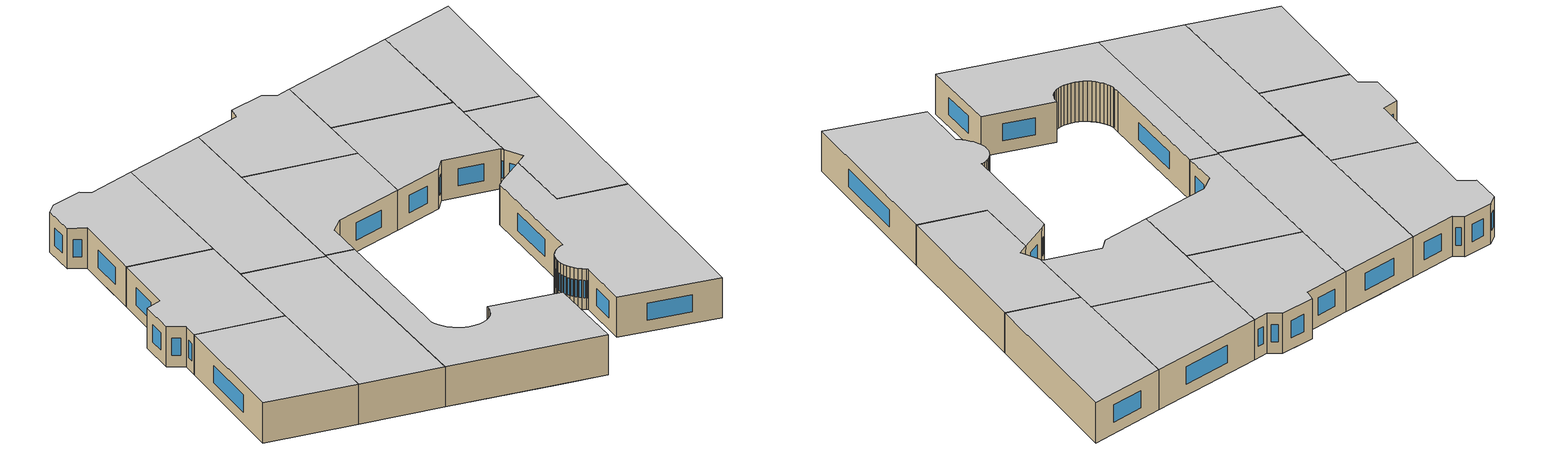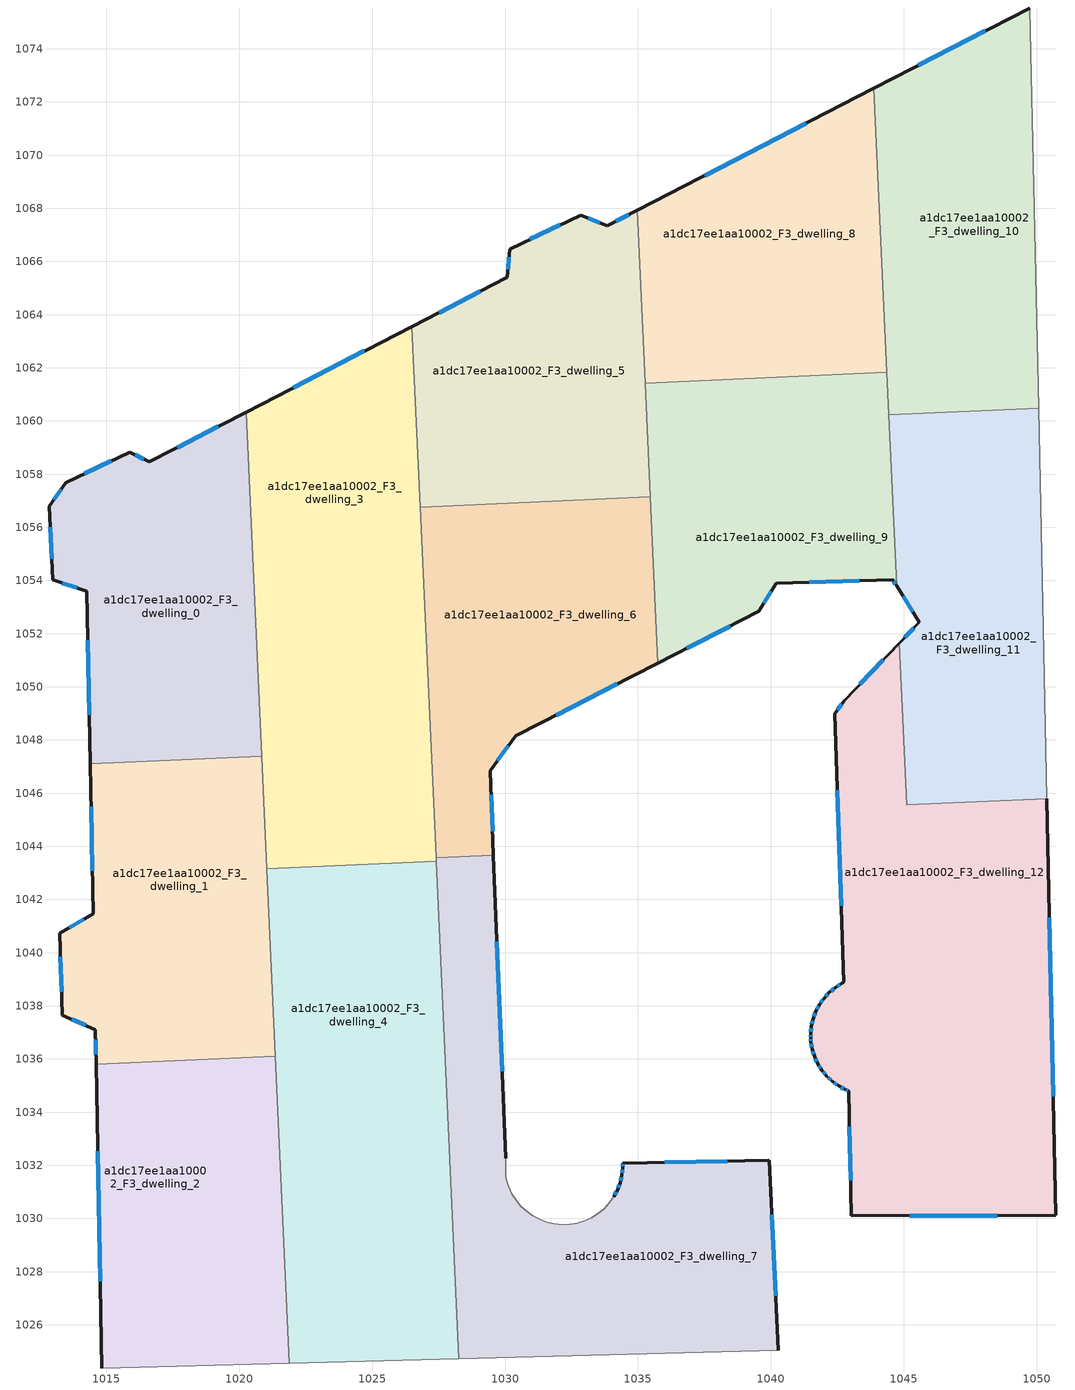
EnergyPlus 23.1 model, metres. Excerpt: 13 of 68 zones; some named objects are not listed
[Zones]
a1dc17ee1aa10002_F3_dwelling_0
 floor to a1dc17ee1aa10002_F2_dwelling_6 (EU_floor_Construction): 1020.48,1055.43 1020.83,1047.75 1020.59,1047.38 1019.82,1047.35 1014.32,1051 1014.27,1053.6 1012.98,1054.03 1012.85,1056.79 1013.48,1057.68 1015.58,1058.68 z9
 floor to a1dc17ee1aa10002_F2_dwelling_8 (EU_floor_Construction): 1020.26,1060.34 1020.48,1055.43 1015.58,1058.68 1015.88,1058.83 1016.62,1058.46 z9
 floor to a1dc17ee1aa10002_F2_dwelling_3 (EU_floor_Construction): 1019.82,1047.35 1014.39,1047.1 1014.32,1051 z9
 floor adiabatic (EU_floor_Construction): 1020.83,1047.75 1020.85,1047.39 1020.59,1047.38 z9
 wall outside (EU_wall_Construction): 1020.26,1060.34 1016.62,1058.46 1015.88,1058.83 1013.48,1057.68 1012.85,1056.79 1012.98,1054.03 1014.27,1053.6 1014.39,1047.1 z9:12
 wall to a1dc17ee1aa10002_F3_dwelling_1 (EU_wall_Construction): 1014.39,1047.1 1020.85,1047.39 z9:12
 wall to a1dc17ee1aa10002_F3_dwelling_3 (EU_wall_Construction): 1020.85,1047.39 1020.26,1060.34 z9:12
 window (EU_Window_Construction): 1013.3,1057.43 1013.03,1057.04 / 1015.19,1058.5 1014.16,1058.01 / 1016.41,1058.57 1016.09,1058.72 / 1019.22,1059.8 1017.66,1059 / 1014.3,1051.74 1014.36,1048.96 / 1013.35,1053.9 1013.9,1053.72 / 1012.89,1056 1012.94,1054.81 z9.86:11.14
 ceiling to a1dc17ee1aa10002_F4_dwelling_0 (EU_floor_Construction): 1020.85,1047.39 1020.26,1060.34 1016.62,1058.46 1015.88,1058.83 1013.48,1057.68 1012.85,1056.79 1012.98,1054.03 1014.27,1053.6 1014.39,1047.1 z12
a1dc17ee1aa10002_F3_dwelling_1
 floor to a1dc17ee1aa10002_F2_dwelling_3 (EU_floor_Construction): 1020.88,1046.65 1021.1,1041.9 1018.59,1038.13 1014.01,1041.17 1014.5,1041.46 1014.39,1047.1 1019.82,1047.35 z9
 floor adiabatic (EU_floor_Construction): 1020.85,1047.39 1020.88,1046.65 1019.82,1047.35 z9
 floor to a1dc17ee1aa10002_F2_dwelling_0 (EU_floor_Construction): 1021.35,1036.3 1021.36,1036.1 1014.61,1035.8 1014.59,1037.11 1013.34,1037.65 1013.25,1040.73 1014.01,1041.17 z9
 floor to a1dc17ee1aa10002_F2_dwelling_4 (EU_floor_Construction): 1021.1,1041.9 1021.35,1036.3 1018.59,1038.13 z9
 wall outside (EU_wall_Construction): 1014.39,1047.1 1014.5,1041.46 1013.25,1040.73 1013.34,1037.65 1014.59,1037.11 1014.61,1035.8 z9:12
 wall to a1dc17ee1aa10002_F3_dwelling_2 (EU_wall_Construction): 1014.61,1035.8 1021.36,1036.1 z9:12
 wall to a1dc17ee1aa10002_F3_dwelling_4 (EU_wall_Construction): 1021.36,1036.1 1021.04,1043.15 z9:12
 wall to a1dc17ee1aa10002_F3_dwelling_3 (EU_wall_Construction): 1021.04,1043.15 1020.85,1047.39 z9:12
 window (EU_Window_Construction): 1014.14,1041.25 1013.61,1040.94 / 1014.42,1045.49 1014.47,1043.07 / 1014.59,1036.73 1014.61,1036.17 / 1013.7,1037.49 1014.23,1037.26 / 1013.27,1039.85 1013.32,1038.53 z9.86:11.14
 ceiling to a1dc17ee1aa10002_F4_dwelling_1 (EU_floor_Construction): 1021.36,1036.1 1020.85,1047.39 1014.39,1047.1 1014.5,1041.46 1013.25,1040.73 1013.34,1037.65 1014.59,1037.11 1014.61,1035.8 z12
a1dc17ee1aa10002_F3_dwelling_10
 floor to a1dc17ee1aa10002_F2_dwelling_13 (EU_floor_Construction): 1049.77,1074.54 1050.07,1060.48 1044.43,1060.23 1044.17,1066.11 z9
 floor to a1dc17ee1aa10002_F2_dwelling_12 (EU_floor_Construction): 1049.74,1075.54 1049.77,1074.54 1044.17,1066.11 1043.87,1072.51 z9
 wall outside (EU_wall_Construction): 1049.74,1075.54 1043.87,1072.51 z9:12
 wall to a1dc17ee1aa10002_F3_dwelling_11 (EU_wall_Construction): 1044.43,1060.23 1050.07,1060.48 z9:12
 wall adiabatic (EU_wall_Construction): 1050.07,1060.48 1049.74,1075.54 z9:12
 wall to a1dc17ee1aa10002_F3_dwelling_8 (EU_wall_Construction): 1043.87,1072.51 1044.36,1061.83 z9:12
 wall to a1dc17ee1aa10002_F3_dwelling_9 (EU_wall_Construction): 1044.36,1061.83 1044.43,1060.23 z9:12
 window (EU_Window_Construction): 1048.07,1074.67 1045.55,1073.37 z9.86:11.14
 ceiling to a1dc17ee1aa10002_F4_dwelling_10 (EU_floor_Construction): 1050.07,1060.48 1049.74,1075.54 1043.87,1072.51 1044.43,1060.23 z12
a1dc17ee1aa10002_F3_dwelling_11
 floor to a1dc17ee1aa10002_F2_dwelling_11 (EU_floor_Construction): 1050.21,1053.97 1050.38,1045.79 1045.1,1045.55 1044.83,1051.64 1045.58,1052.43 1044.73,1053.8 1044.55,1057.73 z9
 floor to a1dc17ee1aa10002_F2_dwelling_13 (EU_floor_Construction): 1050.07,1060.48 1050.21,1053.97 1044.55,1057.73 1044.43,1060.23 z9
 wall outside (EU_wall_Construction): 1044.73,1053.8 1045.58,1052.43 1044.83,1051.64 z9:12
 wall adiabatic (EU_wall_Construction): 1050.38,1045.79 1050.07,1060.48 z9:12
 wall to a1dc17ee1aa10002_F3_dwelling_12 (EU_wall_Construction): 1044.83,1051.64 1045.1,1045.55 1050.38,1045.79 z9:12
 wall to a1dc17ee1aa10002_F3_dwelling_9 (EU_wall_Construction): 1044.43,1060.23 1044.73,1053.8 z9:12
 window (EU_Window_Construction): 1045.37,1052.2 1045.04,1051.86 / 1044.97,1053.41 1045.34,1052.82 z9.86:11.14
 ceiling to a1dc17ee1aa10002_F4_dwelling_11 (EU_floor_Construction): 1050.38,1045.79 1050.07,1060.48 1044.43,1060.23 1044.73,1053.8 1045.58,1052.43 1044.83,1051.64 1045.1,1045.55 z12
a1dc17ee1aa10002_F3_dwelling_12
 floor to a1dc17ee1aa10002_F2_dwelling_11 (EU_floor_Construction): 1050.38,1045.79 1050.72,1030.11 1043.03,1030.1 1042.92,1034.8 1042.81,1034.85 1042.55,1034.98 1042.32,1035.15 1042.1,1035.35 1041.92,1035.58 1041.76,1035.82 1041.64,1036.09 1041.56,1036.37 1041.51,1036.66 1041.5,1036.78 1041.5,1036.95 1041.53,1037.24 1041.59,1037.52 1041.69,1037.79 1041.83,1038.05 1042,1038.29 1042.2,1038.5 1042.42,1038.69 1042.67,1038.84 1042.74,1038.88 1042.4,1049 1042.76,1049.48 1044.83,1051.64 1045.1,1045.55 z9
 wall outside (EU_wall_Construction): 1044.83,1051.64 1042.76,1049.48 1042.4,1049 1042.74,1038.88 1042.67,1038.84 1042.42,1038.69 1042.2,1038.5 1042,1038.29 1041.83,1038.05 1041.69,1037.79 1041.59,1037.52 1041.53,1037.24 1041.5,1036.95 1041.5,1036.78 1041.51,1036.66 1041.56,1036.37 1041.64,1036.09 1041.76,1035.82 1041.92,1035.58 1042.1,1035.35 1042.32,1035.15 1042.55,1034.98 1042.81,1034.85 1042.92,1034.8 1043.03,1030.1 1050.72,1030.11 1050.38,1045.79 z9:12
 window (EU_Window_Construction): 1041.81,1035.75 1041.87,1035.65 / 1041.68,1036.01 1041.73,1035.9 / 1041.58,1036.29 1041.62,1036.17 / 1041.52,1036.57 1041.54,1036.45 / 1041.5,1036.75 1041.51,1036.69 / 1041.5,1036.9 1041.5,1036.83 / 1041.52,1037.15 1041.51,1037.03 / 1041.57,1037.44 1041.54,1037.32 / 1041.66,1037.72 1041.62,1037.6 / 1041.79,1037.98 1041.73,1037.87 / 1041.95,1038.22 1041.88,1038.12 / 1042.14,1038.44 1042.06,1038.35 / 1042.36,1038.64 1042.26,1038.56 / 1042.6,1038.8 1042.49,1038.73 / 1042.5,1046.11 1042.64,1041.77 / 1042.66,1049.34 1042.5,1049.13 / 1044.24,1051.02 1043.35,1050.1 / 1050.62,1034.59 1050.48,1041.31 / 1045.22,1030.1 1048.52,1030.11 / 1042.95,1033.46 1043,1031.44 / 1042.84,1034.83 1042.89,1034.81 / 1042.63,1034.94 1042.74,1034.89 / 1042.38,1035.1 1042.49,1035.03 / 1042.16,1035.29 1042.26,1035.21 / 1041.97,1035.51 1042.05,1035.42 z9.86:11.14
 ceiling to a1dc17ee1aa10002_F4_dwelling_12 (EU_floor_Construction): 1050.72,1030.11 1050.38,1045.79 1045.1,1045.55 1044.83,1051.64 1042.76,1049.48 1042.4,1049 1042.74,1038.88 1042.67,1038.84 1042.42,1038.69 1042.2,1038.5 1042,1038.29 1041.83,1038.05 1041.69,1037.79 1041.59,1037.52 1041.53,1037.24 1041.5,1036.95 1041.5,1036.78 1041.51,1036.66 1041.56,1036.37 1041.64,1036.09 1041.76,1035.82 1041.92,1035.58 1042.1,1035.35 1042.32,1035.15 1042.55,1034.98 1042.81,1034.85 1042.92,1034.8 1043.03,1030.1 z12
a1dc17ee1aa10002_F3_dwelling_2
 floor to a1dc17ee1aa10002_F2_dwelling_0 (EU_floor_Construction): 1021.36,1036.1 1021.43,1034.65 1014.83,1024.72 1014.61,1035.8 z9
 floor to a1dc17ee1aa10002_F2_dwelling_1 (EU_floor_Construction): 1021.43,1034.65 1021.87,1024.94 1021.61,1024.55 1014.84,1024.37 1014.83,1024.72 z9
 floor to a1dc17ee1aa10002_F2_dwelling_2 (EU_floor_Construction): 1021.87,1024.94 1021.89,1024.56 1021.61,1024.55 z9
 wall outside (EU_wall_Construction): 1014.61,1035.8 1014.84,1024.37 z9:12
 wall adiabatic (EU_wall_Construction): 1014.84,1024.37 1021.89,1024.56 z9:12
 wall to a1dc17ee1aa10002_F3_dwelling_4 (EU_wall_Construction): 1021.89,1024.56 1021.36,1036.1 z9:12
 window (EU_Window_Construction): 1014.68,1032.53 1014.77,1027.64 z9.86:11.14
 ceiling to a1dc17ee1aa10002_F4_dwelling_2 (EU_floor_Construction): 1021.89,1024.56 1021.36,1036.1 1014.61,1035.8 1014.84,1024.37 z12
a1dc17ee1aa10002_F3_dwelling_3
 floor to a1dc17ee1aa10002_F2_dwelling_8 (EU_floor_Construction): 1026.65,1060.04 1026.86,1055.58 1024.83,1052.54 1020.48,1055.43 1020.26,1060.34 1023.61,1062.06 z9
 floor to a1dc17ee1aa10002_F2_dwelling_7 (EU_floor_Construction): 1027.06,1051.06 1027.41,1043.44 1025.82,1043.37 1020.88,1046.64 1020.83,1047.75 1024.26,1052.92 z9
 floor to a1dc17ee1aa10002_F2_dwelling_10 (EU_floor_Construction): 1026.49,1063.55 1026.65,1060.04 1023.61,1062.06 z9
 floor to a1dc17ee1aa10002_F2_dwelling_6 (EU_floor_Construction): 1024.26,1052.92 1020.83,1047.75 1020.48,1055.43 z9
 floor to a1dc17ee1aa10002_F2_dwelling_9 (EU_floor_Construction): 1026.86,1055.58 1027.06,1051.06 1024.83,1052.54 z9
 floor to a1dc17ee1aa10002_F2_dwelling_3 (EU_floor_Construction): 1023.22,1045.09 1021.95,1043.19 1021.04,1043.15 1020.88,1046.64 z9
 floor to a1dc17ee1aa10002_F2_dwelling_4 (EU_floor_Construction): 1025.82,1043.37 1021.95,1043.19 1023.22,1045.09 z9
 wall outside (EU_wall_Construction): 1026.49,1063.55 1020.26,1060.34 z9:12
 wall to a1dc17ee1aa10002_F3_dwelling_4 (EU_wall_Construction): 1021.04,1043.15 1027.41,1043.44 z9:12
 wall to a1dc17ee1aa10002_F3_dwelling_6 (EU_wall_Construction): 1027.4,1043.57 1026.8,1056.75 z9:12
 wall to a1dc17ee1aa10002_F3_dwelling_5 (EU_wall_Construction): 1026.8,1056.75 1026.49,1063.55 z9:12
 wall to a1dc17ee1aa10002_F3_dwelling_7 (EU_wall_Construction): 1027.41,1043.44 1027.4,1043.57 z9:12
 window (EU_Window_Construction): 1024.71,1062.63 1022.04,1061.26 z9.86:11.14
 ceiling to a1dc17ee1aa10002_F4_dwelling_3 (EU_floor_Construction): 1027.41,1043.44 1026.49,1063.55 1020.26,1060.34 1021.04,1043.15 z12
a1dc17ee1aa10002_F3_dwelling_4
 floor to a1dc17ee1aa10002_F2_dwelling_1 (EU_floor_Construction): 1026.95,1032.58 1021.87,1024.94 1021.43,1034.66 1022.16,1035.76 z9
 floor to a1dc17ee1aa10002_F2_dwelling_4 (EU_floor_Construction): 1027.46,1042.27 1027.93,1031.93 1021.35,1036.3 1021.1,1041.91 1021.95,1043.19 1025.82,1043.37 z9
 floor to a1dc17ee1aa10002_F2_dwelling_2 (EU_floor_Construction): 1027.99,1030.69 1028.26,1024.73 1021.89,1024.56 1021.87,1024.94 1026.39,1031.75 z9
 floor to a1dc17ee1aa10002_F2_dwelling_5 (EU_floor_Construction): 1027.93,1031.93 1027.99,1030.69 1026.39,1031.75 1026.95,1032.58 z9
 floor to a1dc17ee1aa10002_F2_dwelling_0 (EU_floor_Construction): 1022.16,1035.76 1021.43,1034.66 1021.35,1036.3 z9
 floor to a1dc17ee1aa10002_F2_dwelling_3 (EU_floor_Construction): 1021.95,1043.19 1021.1,1041.91 1021.04,1043.15 z9
 floor to a1dc17ee1aa10002_F2_dwelling_7 (EU_floor_Construction): 1027.41,1043.44 1027.46,1042.27 1025.82,1043.37 z9
 wall adiabatic (EU_wall_Construction): 1021.89,1024.56 1028.26,1024.73 z9:12
 wall to a1dc17ee1aa10002_F3_dwelling_7 (EU_wall_Construction): 1028.26,1024.73 1027.41,1043.44 z9:12
 ceiling to a1dc17ee1aa10002_F4_dwelling_4 (EU_floor_Construction): 1028.26,1024.73 1027.41,1043.44 1021.04,1043.15 1021.89,1024.56 z12
a1dc17ee1aa10002_F3_dwelling_5
 floor to a1dc17ee1aa10002_F2_dwelling_10 (EU_floor_Construction): 1035.15,1063.97 1035.46,1057.15 1031.3,1056.96 1026.65,1060.04 1026.49,1063.55 1030.09,1065.41 1030.17,1066.47 1030.88,1066.81 z9
 floor to a1dc17ee1aa10002_F2_dwelling_12 (EU_floor_Construction): 1034.97,1067.92 1035.15,1063.97 1030.88,1066.81 1032.84,1067.74 1033.84,1067.34 z9
 floor to a1dc17ee1aa10002_F2_dwelling_8 (EU_floor_Construction): 1028.85,1058.58 1027.66,1056.79 1026.8,1056.75 1026.65,1060.04 z9
 floor to a1dc17ee1aa10002_F2_dwelling_9 (EU_floor_Construction): 1031.3,1056.96 1027.66,1056.79 1028.85,1058.58 z9
 wall outside (EU_wall_Construction): 1034.97,1067.92 1033.84,1067.34 1032.84,1067.74 1030.17,1066.47 1030.09,1065.41 1026.49,1063.55 z9:12
 wall to a1dc17ee1aa10002_F3_dwelling_6 (EU_wall_Construction): 1026.8,1056.75 1035.46,1057.15 z9:12
 wall to a1dc17ee1aa10002_F3_dwelling_8 (EU_wall_Construction): 1035.27,1061.41 1034.97,1067.92 z9:12
 wall to a1dc17ee1aa10002_F3_dwelling_9 (EU_wall_Construction): 1035.46,1057.15 1035.27,1061.41 z9:12
 window (EU_Window_Construction): 1032.08,1067.38 1030.93,1066.83 / 1033.55,1067.45 1033.13,1067.63 / 1034.65,1067.75 1034.16,1067.5 / 1029.06,1064.88 1027.52,1064.08 / 1030.15,1066.16 1030.11,1065.71 z9.86:11.14
 ceiling to a1dc17ee1aa10002_F4_dwelling_5 (EU_floor_Construction): 1035.46,1057.15 1034.97,1067.92 1033.84,1067.34 1032.84,1067.74 1030.17,1066.47 1030.09,1065.41 1026.49,1063.55 1026.8,1056.75 z12
a1dc17ee1aa10002_F3_dwelling_6
 floor to a1dc17ee1aa10002_F2_dwelling_9 (EU_floor_Construction): 1035.6,1054.1 1035.75,1050.89 1030.98,1048.46 1027.06,1051.06 1026.86,1055.58 1027.66,1056.79 1031.3,1056.96 z9
 floor to a1dc17ee1aa10002_F2_dwelling_7 (EU_floor_Construction): 1030.98,1048.46 1030.39,1048.15 1029.44,1046.84 1029.56,1043.67 1027.4,1043.57 1027.06,1051.06 z9
 floor to a1dc17ee1aa10002_F2_dwelling_10 (EU_floor_Construction): 1035.46,1057.15 1035.6,1054.1 1031.3,1056.96 z9
 floor to a1dc17ee1aa10002_F2_dwelling_8 (EU_floor_Construction): 1027.66,1056.79 1026.86,1055.58 1026.8,1056.75 z9
 wall outside (EU_wall_Construction): 1029.56,1043.67 1029.44,1046.84 1030.39,1048.15 1035.75,1050.89 z9:12
 wall to a1dc17ee1aa10002_F3_dwelling_7 (EU_wall_Construction): 1027.4,1043.57 1029.56,1043.67 z9:12
 wall to a1dc17ee1aa10002_F3_dwelling_9 (EU_wall_Construction): 1035.75,1050.89 1035.46,1057.15 z9:12
 window (EU_Window_Construction): 1031.92,1048.94 1034.22,1050.11 / 1029.71,1047.21 1030.12,1047.78 / 1029.53,1044.57 1029.47,1045.93 z9.86:11.14
 ceiling to a1dc17ee1aa10002_F4_dwelling_6 (EU_floor_Construction): 1029.56,1043.67 1029.44,1046.84 1030.39,1048.15 1035.75,1050.89 1035.46,1057.15 1026.8,1056.75 1027.4,1043.57 z12
a1dc17ee1aa10002_F3_dwelling_7
 floor to a1dc17ee1aa10002_F2_dwelling_2 (EU_floor_Construction): 1036.63,1024.95 1028.26,1024.73 1027.99,1030.69 z9
 floor to a1dc17ee1aa10002_F2_dwelling_5 (EU_floor_Construction): 1039.94,1032.19 1040.27,1025.05 1036.63,1024.95 1027.99,1030.69 1027.93,1031.93 1031.05,1029.86 1031.09,1029.88 1031.09,1030.08 1031.3,1029.96 1031.57,1029.86 1031.85,1029.8 1032.14,1029.77 1032.33,1029.78 1032.43,1029.78 1032.45,1029.78 1032.72,1029.83 1032.99,1029.91 1033.26,1030.03 1033.5,1030.19 1033.73,1030.37 1033.93,1030.58 1034.09,1030.82 1034.23,1031.08 1034.33,1031.35 1034.4,1031.63 1034.42,1031.92 1034.42,1032.08 z9
 floor to a1dc17ee1aa10002_F2_dwelling_4 (EU_floor_Construction): 1029.68,1040.8 1029.68,1040.73 1029.68,1040.72 1030.02,1032.27 1030.03,1031.61 1030.05,1031.48 1030.14,1031.2 1030.18,1031.1 1030.26,1030.94 1030.41,1030.69 1030.59,1030.47 1030.79,1030.29 1030.81,1030.27 1031.04,1030.1 1031.09,1030.08 1031.09,1029.88 1031.05,1029.86 1027.93,1031.93 1027.46,1042.27 z9
 floor to a1dc17ee1aa10002_F2_dwelling_7 (EU_floor_Construction): 1029.56,1043.67 1029.68,1040.8 1027.46,1042.27 1027.4,1043.57 z9
 wall outside (EU_wall_Construction): 1040.27,1025.05 1039.94,1032.19 1034.42,1032.08 1034.42,1031.92 1034.4,1031.63 1034.33,1031.35 1034.23,1031.08 1034.09,1030.82 / 1030.02,1032.27 1029.56,1043.67 z9:12
 wall adiabatic (EU_wall_Construction): 1034.09,1030.82 1033.93,1030.58 1033.73,1030.37 1033.5,1030.19 1033.26,1030.03 1032.99,1029.91 1032.72,1029.83 1032.45,1029.78 1032.43,1029.78 1032.14,1029.77 1031.85,1029.8 1031.57,1029.86 1031.3,1029.96 1031.04,1030.1 1030.81,1030.27 1030.59,1030.47 1030.41,1030.69 1030.26,1030.94 1030.14,1031.2 1030.05,1031.48 1030.03,1031.61 1030.02,1032.27 / 1028.26,1024.73 1040.27,1025.05 z9:12
 window (EU_Window_Construction): 1034.19,1031 1034.13,1030.89 / 1034.3,1031.27 1034.26,1031.15 / 1034.38,1031.55 1034.35,1031.43 / 1034.42,1031.84 1034.4,1031.71 / 1034.42,1032.04 1034.42,1031.96 / 1038.36,1032.16 1036,1032.11 / 1040.17,1027.09 1040.03,1030.15 / 1029.89,1035.53 1029.69,1040.41 z9.86:11.14
 ceiling to a1dc17ee1aa10002_F4_dwelling_7 (EU_floor_Construction): 1040.27,1025.05 1039.94,1032.19 1034.42,1032.08 1034.42,1031.92 1034.4,1031.63 1034.33,1031.35 1034.23,1031.08 1034.09,1030.82 1033.93,1030.58 1033.73,1030.37 1033.5,1030.19 1033.26,1030.03 1032.99,1029.91 1032.72,1029.83 1032.45,1029.78 1032.43,1029.78 1032.14,1029.77 1031.85,1029.8 1031.57,1029.86 1031.3,1029.96 1031.04,1030.1 1030.81,1030.27 1030.59,1030.47 1030.41,1030.69 1030.26,1030.94 1030.14,1031.2 1030.05,1031.48 1030.03,1031.61 1030.02,1032.27 1029.56,1043.67 1027.4,1043.57 1028.26,1024.73 z12
a1dc17ee1aa10002_F3_dwelling_8
 floor to a1dc17ee1aa10002_F2_dwelling_12 (EU_floor_Construction): 1043.87,1072.51 1044.17,1066.11 1041.23,1061.68 1038.76,1061.57 1035.15,1063.97 1034.97,1067.92 z9
 floor to a1dc17ee1aa10002_F2_dwelling_13 (EU_floor_Construction): 1044.17,1066.11 1044.36,1061.83 1041.23,1061.68 z9
 floor to a1dc17ee1aa10002_F2_dwelling_10 (EU_floor_Construction): 1038.76,1061.57 1035.27,1061.41 1035.15,1063.97 z9
 wall outside (EU_wall_Construction): 1043.87,1072.51 1034.97,1067.92 z9:12
 wall to a1dc17ee1aa10002_F3_dwelling_9 (EU_wall_Construction): 1035.27,1061.41 1044.36,1061.83 z9:12
 window (EU_Window_Construction): 1041.33,1071.2 1037.51,1069.23 z9.86:11.14
 ceiling to a1dc17ee1aa10002_F4_dwelling_8 (EU_floor_Construction): 1044.36,1061.83 1043.87,1072.51 1034.97,1067.92 1035.27,1061.41 z12
a1dc17ee1aa10002_F3_dwelling_9
 floor to a1dc17ee1aa10002_F2_dwelling_10 (EU_floor_Construction): 1040.11,1060.68 1035.7,1054.04 1035.6,1054.1 1035.27,1061.41 1038.76,1061.57 z9
 floor to a1dc17ee1aa10002_F2_dwelling_9 (EU_floor_Construction): 1038.39,1052.24 1035.75,1050.89 1035.6,1054.1 1035.7,1054.04 z9
 floor to a1dc17ee1aa10002_F2_dwelling_11 (EU_floor_Construction): 1044.55,1057.73 1044.73,1053.8 1044.58,1054.03 1040.19,1053.91 1039.55,1052.83 1038.39,1052.24 1035.7,1054.04 1040.11,1060.68 z9
 floor to a1dc17ee1aa10002_F2_dwelling_13 (EU_floor_Construction): 1044.36,1061.83 1044.55,1057.73 1040.42,1060.47 1041.23,1061.68 z9
 floor to a1dc17ee1aa10002_F2_dwelling_12 (EU_floor_Construction): 1041.23,1061.68 1040.42,1060.47 1038.76,1061.57 z9
 wall outside (EU_wall_Construction): 1035.75,1050.89 1039.55,1052.83 1040.19,1053.91 1044.58,1054.03 1044.73,1053.8 z9:12
 window (EU_Window_Construction): 1044.62,1053.97 1044.68,1053.87 / 1041.45,1053.94 1043.33,1054 / 1039.73,1053.14 1040.01,1053.6 / 1036.83,1051.45 1038.46,1052.28 z9.86:11.14
 ceiling to a1dc17ee1aa10002_F4_dwelling_9 (EU_floor_Construction): 1044.73,1053.8 1044.36,1061.83 1035.27,1061.41 1035.75,1050.89 1039.55,1052.83 1040.19,1053.91 1044.58,1054.03 z12
[Building]
EU S2 Campaign: North Axis=0; Terrain=City; Solar Distribution=FullExterior
[Site:Location]
Helsinki-Vantaa.AP: Latitude=60.317; Longitude=24.963; Time Zone=2; Elevation=54.6
[SizingPeriod:WeatherFileDays]
AnnualSizingPeriod: Begin Month=1; Begin Day of Month=1; End Month=12; End Day of Month=31; Day of Week for Start Day=Monday; Use Weather File Daylight Saving Period=No; Use Weather File Rain and Snow Indicators=No
[MATERIAL]
EU_InternalMass_Material: Roughness=MediumRough; Thickness=0.1; Conductivity=1; Density=1800; Specific Heat=900; Thermal Absorptance=0.9; Solar Absorptance=0.7; Visible Absorptance=0.7
[MATERIAL:NOMASS] Roughness=MediumRough; Thermal Absorptance=0.9; Solar Absorptance=0.7; Visible Absorptance=0.7
Name | Thermal Resistance
EU_wall_NoMass | 1.10183
EU_floor_NoMass | 1.70606
[WINDOWMATERIAL:SIMPLEGLAZINGSYSTEM]
EU_Window_SimpleGlazing: UFactor=3.11035; Solar Heat Gain Coefficient=0.8; Visible Transmittance=0.8
[CONSTRUCTION]
EU_wall_Construction: EU_wall_NoMass
EU_floor_Construction: EU_floor_NoMass
EU_Window_Construction: EU_Window_SimpleGlazing
EU_InternalMass_Construction: EU_InternalMass_Material
[ZONE] Type=1; Multiplier=1; Ceiling Height=autocalculate; Floor Area=autocalculate; Part of Total Floor Area=Yes
Name | Volume
a1dc17ee1aa10002_F3_dwelling_0 | 238.037
a1dc17ee1aa10002_F3_dwelling_1 | 238.041
a1dc17ee1aa10002_F3_dwelling_10 | 238.017
a1dc17ee1aa10002_F3_dwelling_11 | 238.058
a1dc17ee1aa10002_F3_dwelling_12 | 410.425
a1dc17ee1aa10002_F3_dwelling_2 | 238.028
a1dc17ee1aa10002_F3_dwelling_3 | 357.101
a1dc17ee1aa10002_F3_dwelling_4 | 357.061
a1dc17ee1aa10002_F3_dwelling_5 | 238.025
a1dc17ee1aa10002_F3_dwelling_6 | 238.053
a1dc17ee1aa10002_F3_dwelling_7 | 309.771
a1dc17ee1aa10002_F3_dwelling_8 | 235.033
a1dc17ee1aa10002_F3_dwelling_9 | 235.03
[INTERNALMASS] Construction=EU_InternalMass_Construction
Name | Zone or ZoneList | Surface Area
a1dc17ee1aa10002_F3_dwelling_0_EU_InternalMass | a1dc17ee1aa10002_F3_dwelling_0 | 79.3452
a1dc17ee1aa10002_F3_dwelling_1_EU_InternalMass | a1dc17ee1aa10002_F3_dwelling_1 | 79.3472
a1dc17ee1aa10002_F3_dwelling_2_EU_InternalMass | a1dc17ee1aa10002_F3_dwelling_2 | 79.3424
a1dc17ee1aa10002_F3_dwelling_3_EU_InternalMass | a1dc17ee1aa10002_F3_dwelling_3 | 119.033
a1dc17ee1aa10002_F3_dwelling_4_EU_InternalMass | a1dc17ee1aa10002_F3_dwelling_4 | 119.02
a1dc17ee1aa10002_F3_dwelling_5_EU_InternalMass | a1dc17ee1aa10002_F3_dwelling_5 | 79.3413
a1dc17ee1aa10002_F3_dwelling_6_EU_InternalMass | a1dc17ee1aa10002_F3_dwelling_6 | 79.3508
a1dc17ee1aa10002_F3_dwelling_7_EU_InternalMass | a1dc17ee1aa10002_F3_dwelling_7 | 103.258
a1dc17ee1aa10002_F3_dwelling_8_EU_InternalMass | a1dc17ee1aa10002_F3_dwelling_8 | 78.3448
a1dc17ee1aa10002_F3_dwelling_9_EU_InternalMass | a1dc17ee1aa10002_F3_dwelling_9 | 78.3432
a1dc17ee1aa10002_F3_dwelling_10_EU_InternalMass | a1dc17ee1aa10002_F3_dwelling_10 | 79.3394
a1dc17ee1aa10002_F3_dwelling_11_EU_InternalMass | a1dc17ee1aa10002_F3_dwelling_11 | 79.3524
a1dc17ee1aa10002_F3_dwelling_12_EU_InternalMass | a1dc17ee1aa10002_F3_dwelling_12 | 136.811
[OTHEREQUIPMENT] Fuel Type=Electricity; Design Level Calculation Method=Watts/Area; Power per Zone Floor Area=1; Fraction Latent=0; Fraction Radiant=0; Fraction Lost=0; Carbon Dioxide Generation Rate=0; EndUse Subcategory=EU_Step8_InternalGains
Name | Zone or ZoneList or Space or SpaceList | Schedule
EU_Step8_InternalGain_a1dc17ee1aa10002_F3_dwelling_0_f000 | a1dc17ee1aa10002_F3_dwelling_0 | EU_Step8_GainSchedule_a1dc17ee1aa10002_F3_dwelling_0_f000
EU_Step8_InternalGain_a1dc17ee1aa10002_F3_dwelling_1_f000 | a1dc17ee1aa10002_F3_dwelling_1 | EU_Step8_GainSchedule_a1dc17ee1aa10002_F3_dwelling_1_f000
EU_Step8_InternalGain_a1dc17ee1aa10002_F3_dwelling_2_f000 | a1dc17ee1aa10002_F3_dwelling_2 | EU_Step8_GainSchedule_a1dc17ee1aa10002_F3_dwelling_2_f000
EU_Step8_InternalGain_a1dc17ee1aa10002_F3_dwelling_3_f000 | a1dc17ee1aa10002_F3_dwelling_3 | EU_Step8_GainSchedule_a1dc17ee1aa10002_F3_dwelling_3_f000
EU_Step8_InternalGain_a1dc17ee1aa10002_F3_dwelling_4_f000 | a1dc17ee1aa10002_F3_dwelling_4 | EU_Step8_GainSchedule_a1dc17ee1aa10002_F3_dwelling_4_f000
EU_Step8_InternalGain_a1dc17ee1aa10002_F3_dwelling_5_f000 | a1dc17ee1aa10002_F3_dwelling_5 | EU_Step8_GainSchedule_a1dc17ee1aa10002_F3_dwelling_5_f000
EU_Step8_InternalGain_a1dc17ee1aa10002_F3_dwelling_6_f000 | a1dc17ee1aa10002_F3_dwelling_6 | EU_Step8_GainSchedule_a1dc17ee1aa10002_F3_dwelling_6_f000
EU_Step8_InternalGain_a1dc17ee1aa10002_F3_dwelling_7_f000 | a1dc17ee1aa10002_F3_dwelling_7 | EU_Step8_GainSchedule_a1dc17ee1aa10002_F3_dwelling_7_f000
EU_Step8_InternalGain_a1dc17ee1aa10002_F3_dwelling_8_f000 | a1dc17ee1aa10002_F3_dwelling_8 | EU_Step8_GainSchedule_a1dc17ee1aa10002_F3_dwelling_8_f000
EU_Step8_InternalGain_a1dc17ee1aa10002_F3_dwelling_9_f000 | a1dc17ee1aa10002_F3_dwelling_9 | EU_Step8_GainSchedule_a1dc17ee1aa10002_F3_dwelling_9_f000
EU_Step8_InternalGain_a1dc17ee1aa10002_F3_dwelling_10_f000 | a1dc17ee1aa10002_F3_dwelling_10 | EU_Step8_GainSchedule_a1dc17ee1aa10002_F3_dwelling_10_f000
EU_Step8_InternalGain_a1dc17ee1aa10002_F3_dwelling_11_f000 | a1dc17ee1aa10002_F3_dwelling_11 | EU_Step8_GainSchedule_a1dc17ee1aa10002_F3_dwelling_11_f000
EU_Step8_InternalGain_a1dc17ee1aa10002_F3_dwelling_12_f000 | a1dc17ee1aa10002_F3_dwelling_12 | EU_Step8_GainSchedule_a1dc17ee1aa10002_F3_dwelling_12_f000
[ZONEVENTILATION:DESIGNFLOWRATE] Schedule=EU_AlwaysOn; Design Flow Rate Calculation Method=AirChanges/Hour; Air Changes per Hour=0.756316; Ventilation Type=Natural; Fan Pressure Rise=0; Fan Total Efficiency=1; Constant Term Coefficient=1; Temperature Term Coefficient=0; Velocity Term Coefficient=0; Velocity Squared Term Coefficient=0; Minimum Indoor Temperature=-100; Maximum Indoor Temperature=100; Delta Temperature=-100; Minimum Outdoor Temperature=-100; Maximum Outdoor Temperature=100; Maximum Wind Speed=40
Name | Zone or ZoneList or Space or SpaceList
EU_ConstantAir_a1dc17ee1aa10002_F3_dwelling_0 | a1dc17ee1aa10002_F3_dwelling_0
EU_ConstantAir_a1dc17ee1aa10002_F3_dwelling_1 | a1dc17ee1aa10002_F3_dwelling_1
EU_ConstantAir_a1dc17ee1aa10002_F3_dwelling_2 | a1dc17ee1aa10002_F3_dwelling_2
EU_ConstantAir_a1dc17ee1aa10002_F3_dwelling_3 | a1dc17ee1aa10002_F3_dwelling_3
EU_ConstantAir_a1dc17ee1aa10002_F3_dwelling_4 | a1dc17ee1aa10002_F3_dwelling_4
EU_ConstantAir_a1dc17ee1aa10002_F3_dwelling_5 | a1dc17ee1aa10002_F3_dwelling_5
EU_ConstantAir_a1dc17ee1aa10002_F3_dwelling_6 | a1dc17ee1aa10002_F3_dwelling_6
EU_ConstantAir_a1dc17ee1aa10002_F3_dwelling_7 | a1dc17ee1aa10002_F3_dwelling_7
EU_ConstantAir_a1dc17ee1aa10002_F3_dwelling_8 | a1dc17ee1aa10002_F3_dwelling_8
EU_ConstantAir_a1dc17ee1aa10002_F3_dwelling_9 | a1dc17ee1aa10002_F3_dwelling_9
EU_ConstantAir_a1dc17ee1aa10002_F3_dwelling_10 | a1dc17ee1aa10002_F3_dwelling_10
EU_ConstantAir_a1dc17ee1aa10002_F3_dwelling_11 | a1dc17ee1aa10002_F3_dwelling_11
EU_ConstantAir_a1dc17ee1aa10002_F3_dwelling_12 | a1dc17ee1aa10002_F3_dwelling_12
[HVACTEMPLATE:ZONE:IDEALLOADSAIRSYSTEM] System Availability Schedule=EU_AlwaysOn; Maximum Heating Supply Air Temperature=50; Minimum Cooling Supply Air Temperature=13; Maximum Heating Supply Air Humidity Ratio=0.0156; Minimum Cooling Supply Air Humidity Ratio=0.0077; Heating Limit=NoLimit; Cooling Limit=NoLimit; Heating Availability Schedule=EU_AlwaysOn; Cooling Availability Schedule=EU_CoolingOff; Dehumidification Control Type=ConstantSensibleHeatRatio; Cooling Sensible Heat Ratio=0.7; Dehumidification Setpoint=60; Humidification Control Type=None; Humidification Setpoint=30; Outdoor Air Method=None; Outdoor Air Flow Rate per Person=0.00944; Outdoor Air Flow Rate per Zone Floor Area=0; Outdoor Air Flow Rate per Zone=0; Demand Controlled Ventilation Type=None; Outdoor Air Economizer Type=NoEconomizer; Heat Recovery Type=None; Sensible Heat Recovery Effectiveness=0.7; Latent Heat Recovery Effectiveness=0.65
Name | Template Thermostat
a1dc17ee1aa10002_F3_dwelling_0 | EU_HeatOnly_a1dc17ee1aa10002_F3_dwelling_0
a1dc17ee1aa10002_F3_dwelling_1 | EU_HeatOnly_a1dc17ee1aa10002_F3_dwelling_1
a1dc17ee1aa10002_F3_dwelling_2 | EU_HeatOnly_a1dc17ee1aa10002_F3_dwelling_2
a1dc17ee1aa10002_F3_dwelling_3 | EU_HeatOnly_a1dc17ee1aa10002_F3_dwelling_3
a1dc17ee1aa10002_F3_dwelling_4 | EU_HeatOnly_a1dc17ee1aa10002_F3_dwelling_4
a1dc17ee1aa10002_F3_dwelling_5 | EU_HeatOnly_a1dc17ee1aa10002_F3_dwelling_5
a1dc17ee1aa10002_F3_dwelling_6 | EU_HeatOnly_a1dc17ee1aa10002_F3_dwelling_6
a1dc17ee1aa10002_F3_dwelling_7 | EU_HeatOnly_a1dc17ee1aa10002_F3_dwelling_7
a1dc17ee1aa10002_F3_dwelling_8 | EU_HeatOnly_a1dc17ee1aa10002_F3_dwelling_8
a1dc17ee1aa10002_F3_dwelling_9 | EU_HeatOnly_a1dc17ee1aa10002_F3_dwelling_9
a1dc17ee1aa10002_F3_dwelling_10 | EU_HeatOnly_a1dc17ee1aa10002_F3_dwelling_10
a1dc17ee1aa10002_F3_dwelling_11 | EU_HeatOnly_a1dc17ee1aa10002_F3_dwelling_11
a1dc17ee1aa10002_F3_dwelling_12 | EU_HeatOnly_a1dc17ee1aa10002_F3_dwelling_12
[SIZING:ZONE] Zone Cooling Design Supply Air Temperature Input Method=SupplyAirTemperature; Zone Cooling Design Supply Air Temperature=13; Zone Heating Design Supply Air Temperature Input Method=SupplyAirTemperature; Zone Heating Design Supply Air Temperature=50; Zone Cooling Design Supply Air Humidity Ratio=0.008; Zone Heating Design Supply Air Humidity Ratio=0.008; Cooling Design Air Flow Method=DesignDay; Cooling Design Air Flow Rate=0; Cooling Minimum Air Flow per Zone Floor Area=0.000762; Cooling Minimum Air Flow=0; Cooling Minimum Air Flow Fraction=0.2; Heating Design Air Flow Method=DesignDay; Heating Design Air Flow Rate=0; Heating Maximum Air Flow per Zone Floor Area=0.002032; Heating Maximum Air Flow=0.141576; Heating Maximum Air Flow Fraction=0.3; Account for Dedicated Outdoor Air System=No; Dedicated Outdoor Air System Control Strategy=NeutralSupplyAir; Dedicated Outdoor Air Low Setpoint Temperature for Design=autosize; Dedicated Outdoor Air High Setpoint Temperature for Design=autosize; Zone Load Sizing Method=Sensible Load Only No Latent Load; Zone Latent Cooling Design Supply Air Humidity Ratio Input Method=HumidityRatioDifference; Zone Cooling Design Supply Air Humidity Ratio Difference=0.005; Zone Latent Heating Design Supply Air Humidity Ratio Input Method=HumidityRatioDifference; Zone Humidification Design Supply Air Humidity Ratio Difference=0.005
a1dc17ee1aa10002_F3_dwelling_0; a1dc17ee1aa10002_F3_dwelling_1; a1dc17ee1aa10002_F3_dwelling_2; a1dc17ee1aa10002_F3_dwelling_3; a1dc17ee1aa10002_F3_dwelling_4; a1dc17ee1aa10002_F3_dwelling_5; a1dc17ee1aa10002_F3_dwelling_6; a1dc17ee1aa10002_F3_dwelling_7; a1dc17ee1aa10002_F3_dwelling_8; a1dc17ee1aa10002_F3_dwelling_9; a1dc17ee1aa10002_F3_dwelling_10; a1dc17ee1aa10002_F3_dwelling_11; a1dc17ee1aa10002_F3_dwelling_12
[SCHEDULE:CONSTANT]
Name | Hourly Value
EU_AlwaysOn | 1
EU_CoolingOff | 0
[SCHEDULE:FILE] Column Number=1; Rows to Skip at Top=0; Number of Hours of Data=8760; Column Separator=Comma; Interpolate to Timestep=No; Minutes per Item=60; Adjust Schedule for Daylight Savings=Yes
Name | File
EU_Step8_GainSchedule_a1dc17ee1aa10002_F3_dwelling_0_f000 | ../../schedules/a1dc17ee1aa10002/a1dc17ee1aa10002_F3_dwelling_0_f000_gain.csv
EU_Step8_GainSchedule_a1dc17ee1aa10002_F3_dwelling_1_f000 | ../../schedules/a1dc17ee1aa10002/a1dc17ee1aa10002_F3_dwelling_1_f000_gain.csv
EU_Step8_GainSchedule_a1dc17ee1aa10002_F3_dwelling_2_f000 | ../../schedules/a1dc17ee1aa10002/a1dc17ee1aa10002_F3_dwelling_2_f000_gain.csv
EU_Step8_GainSchedule_a1dc17ee1aa10002_F3_dwelling_3_f000 | ../../schedules/a1dc17ee1aa10002/a1dc17ee1aa10002_F3_dwelling_3_f000_gain.csv
EU_Step8_GainSchedule_a1dc17ee1aa10002_F3_dwelling_4_f000 | ../../schedules/a1dc17ee1aa10002/a1dc17ee1aa10002_F3_dwelling_4_f000_gain.csv
EU_Step8_GainSchedule_a1dc17ee1aa10002_F3_dwelling_5_f000 | ../../schedules/a1dc17ee1aa10002/a1dc17ee1aa10002_F3_dwelling_5_f000_gain.csv
EU_Step8_GainSchedule_a1dc17ee1aa10002_F3_dwelling_6_f000 | ../../schedules/a1dc17ee1aa10002/a1dc17ee1aa10002_F3_dwelling_6_f000_gain.csv
EU_Step8_GainSchedule_a1dc17ee1aa10002_F3_dwelling_7_f000 | ../../schedules/a1dc17ee1aa10002/a1dc17ee1aa10002_F3_dwelling_7_f000_gain.csv
EU_Step8_GainSchedule_a1dc17ee1aa10002_F3_dwelling_8_f000 | ../../schedules/a1dc17ee1aa10002/a1dc17ee1aa10002_F3_dwelling_8_f000_gain.csv
EU_Step8_GainSchedule_a1dc17ee1aa10002_F3_dwelling_9_f000 | ../../schedules/a1dc17ee1aa10002/a1dc17ee1aa10002_F3_dwelling_9_f000_gain.csv
EU_Step8_GainSchedule_a1dc17ee1aa10002_F3_dwelling_10_f000 | ../../schedules/a1dc17ee1aa10002/a1dc17ee1aa10002_F3_dwelling_10_f000_gain.csv
EU_Step8_GainSchedule_a1dc17ee1aa10002_F3_dwelling_11_f000 | ../../schedules/a1dc17ee1aa10002/a1dc17ee1aa10002_F3_dwelling_11_f000_gain.csv
EU_Step8_GainSchedule_a1dc17ee1aa10002_F3_dwelling_12_f000 | ../../schedules/a1dc17ee1aa10002/a1dc17ee1aa10002_F3_dwelling_12_f000_gain.csv
